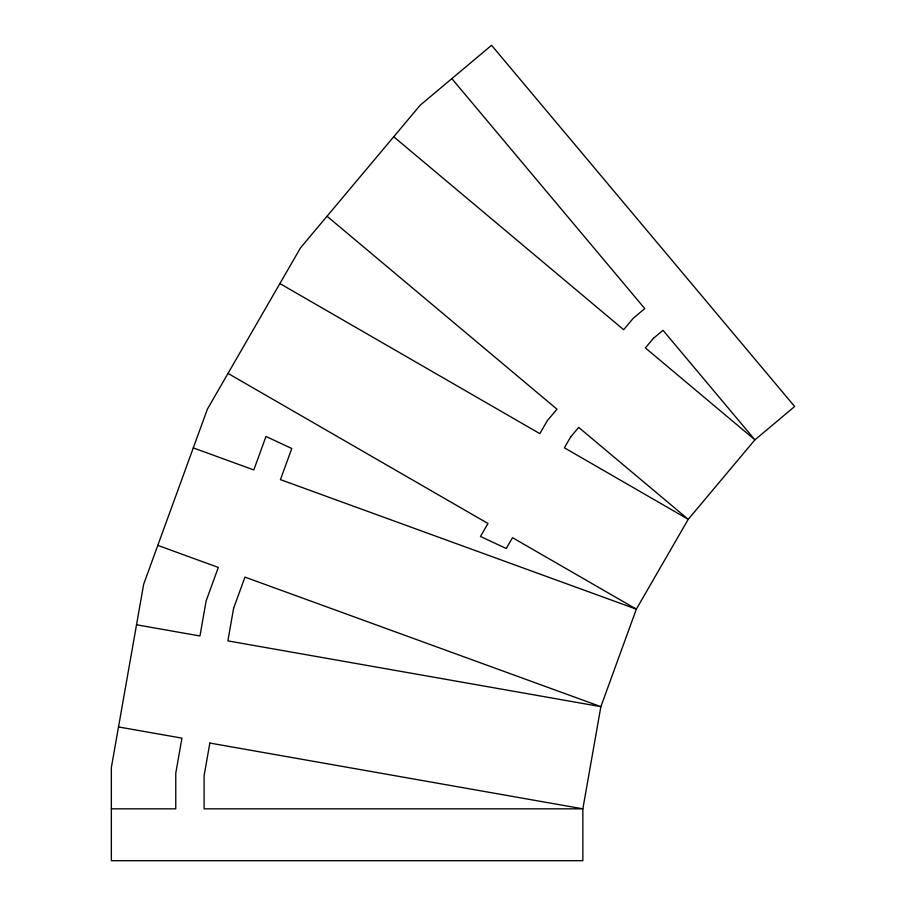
<?xml version="1.0" encoding="UTF-8"?>
<svg xmlns="http://www.w3.org/2000/svg" width="906" height="906" viewBox="0 0 906 906"><rect width="100%" height="100%" fill="white"/><g stroke="black" fill="none" stroke-linecap="round" stroke-linejoin="round"><path stroke-width="1.36" d="M111.347 808.832L175.764 808.832L175.764 773.214L181.947 738.13L118.505 726.952M136.523 624.778L199.966 635.967L206.149 600.893L218.323 567.416L157.791 545.389M193.284 447.904L253.805 469.931L265.99 436.466L291.777 448.481L280.441 479.625L636.352 609.16L688.232 519.319L754.913 439.84L794.653 406.5L491.573 45.3L420.237 105.164L300.52 247.836L207.395 409.138L143.692 584.155L111.347 767.575L111.347 860.7L582.852 860.7L582.852 808.832L600.871 706.657L636.352 609.16L512.513 537.666L506.261 548.504L480.474 536.477L487.972 523.498L228.018 373.408M279.886 283.567L539.84 433.646L547.337 420.667L556.975 409.184L327.032 216.24M393.714 136.761L623.656 329.705L633.294 318.221L644.778 308.584L451.834 78.641M209.852 743.056L204.099 775.695L204.099 808.832L582.852 808.832L209.852 743.056M233.623 608.254L227.87 640.882L600.871 706.657L244.96 577.111L233.623 608.254M570.644 436.986L564.393 447.813L688.232 519.319L578.685 427.394L570.644 436.986M653.419 338.346L645.378 347.927L754.913 439.84L662.999 330.294L653.419 338.346"/></g></svg>
